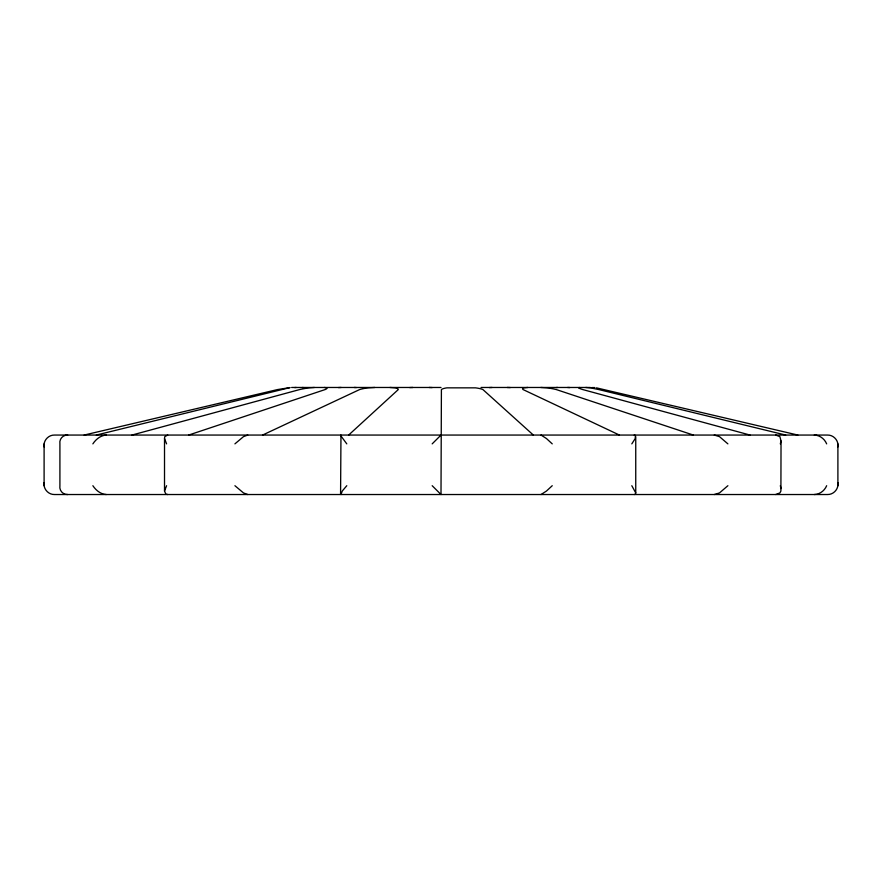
<?xml version="1.0" encoding="UTF-8"?>
<svg xmlns="http://www.w3.org/2000/svg" width="882" height="882" viewBox="0 0 882 882"><rect width="100%" height="100%" fill="white"/><g stroke="black" fill="none" stroke-linecap="round" stroke-linejoin="round"><path stroke-width="1.32" d="M44.1 446.942C43.086 440.791 48.289 434.848 54.53 435.058L827.47 435.058C833.711 434.848 838.914 440.791 837.9 446.942M44.1 482.63C43.086 488.793 48.289 494.725 54.53 494.526L827.47 494.526C833.711 494.725 838.914 488.793 837.9 482.63M775.697 435.058L779.909 436.645L781.033 441L780.901 491.042L779.909 492.928L775.697 494.526M591.91 387.573L594.876 387.573M167.723 494.526L165.849 494.118L164.515 491.042L164.515 438.541L164.758 436.645L167.723 435.058M164.515 491.042L166.588 485.706M780.316 443.867L781.033 441M634.235 435.058L635.404 435.454L635.227 438.541L631.81 443.867M635.746 436.645L635.746 492.928L635.404 494.118L634.235 494.526M340.97 494.526L342.26 491.042L346.791 485.706M826.654 485.706C824.626 490.679 819.742 494.405 814.295 494.526M92.875 443.867C95.873 439.291 100.647 435.355 106.303 435.058M727.882 485.706L719.492 492.928L714.277 494.526M340.573 494.118L340.97 435.058M432.18 443.867L441 435.058M234.921 443.867L243.487 436.645L247.765 435.058M552.242 485.706L546.465 491.042L541.03 494.526M348.644 435.058L398.3 389.568A14.586 3.109 -5.2 0 0 395.015 387.848L389.899 387.474M262.582 435.058L359.613 389.568A14.586 3.109 -5.2 0 1 368.422 387.848L374.773 387.474M188.682 435.058L325.127 389.568A14.586 2.051 -10.7 0 0 326.869 387.848L324.356 387.474M131.969 435.058L299.637 389.568A14.586 2.051 -10.7 0 1 309.35 387.848L314.389 387.474M96.325 435.058L290.09 387.573L277.532 389.568L84.165 435.058M65.665 435.322L67.705 435.058C62.942 434.782 59.05 439.181 59.91 443.867L59.91 485.706C59.05 490.392 62.942 494.802 67.705 494.526M579.507 387.474L578.603 387.848A14.586 1.29 12.4 0 0 582.77 389.568L750.031 435.058M294.643 387.573L296.231 387.474M556.046 387.573L557.644 387.474M527.833 387.474L523.875 387.848A14.586 2.668 8.2 0 0 523.081 389.568L619.418 435.058M338.423 387.573L341.18 387.474M489.345 387.573L492.101 387.474M409.689 387.573L412.875 387.474M291.644 387.474L441 387.474M481.021 387.474L590.356 387.474M507.227 387.474L510.303 387.573M429.104 387.474L432.18 387.573M540.82 387.474L546.719 387.848A14.586 2.668 8.2 0 1 556.299 389.568L693.318 435.058M567.611 387.474L569.849 387.573M354.167 387.474L356.427 387.573M585.769 387.474L589.617 387.848A14.586 1.29 12.4 0 1 598.79 389.568L785.675 435.058M302.493 387.474L303.331 387.573M816.192 435.322L814.295 435.058C819.742 435.168 824.626 438.905 826.654 443.867M106.303 494.526C100.647 494.229 95.873 490.293 92.875 485.706M714.277 435.058L719.492 436.645L727.882 443.867M596.452 387.848L797.835 435.058M247.765 494.526L243.487 492.928L234.921 485.706M541.03 435.058L546.465 438.541L552.242 443.867M533.356 435.058L482.917 389.568A14.586 3.341 1.8 0 0 475.486 387.848L446.942 387.848A14.586 3.341 1.8 0 0 441.408 389.568L441 494.526L432.18 485.706M346.791 443.867L340.573 435.454M631.81 485.706L635.746 492.928M166.588 443.867L164.515 438.541M780.316 485.706L781.033 488.573M837.9 443.867L837.9 485.706M44.1 443.867L44.1 485.706"/></g></svg>
